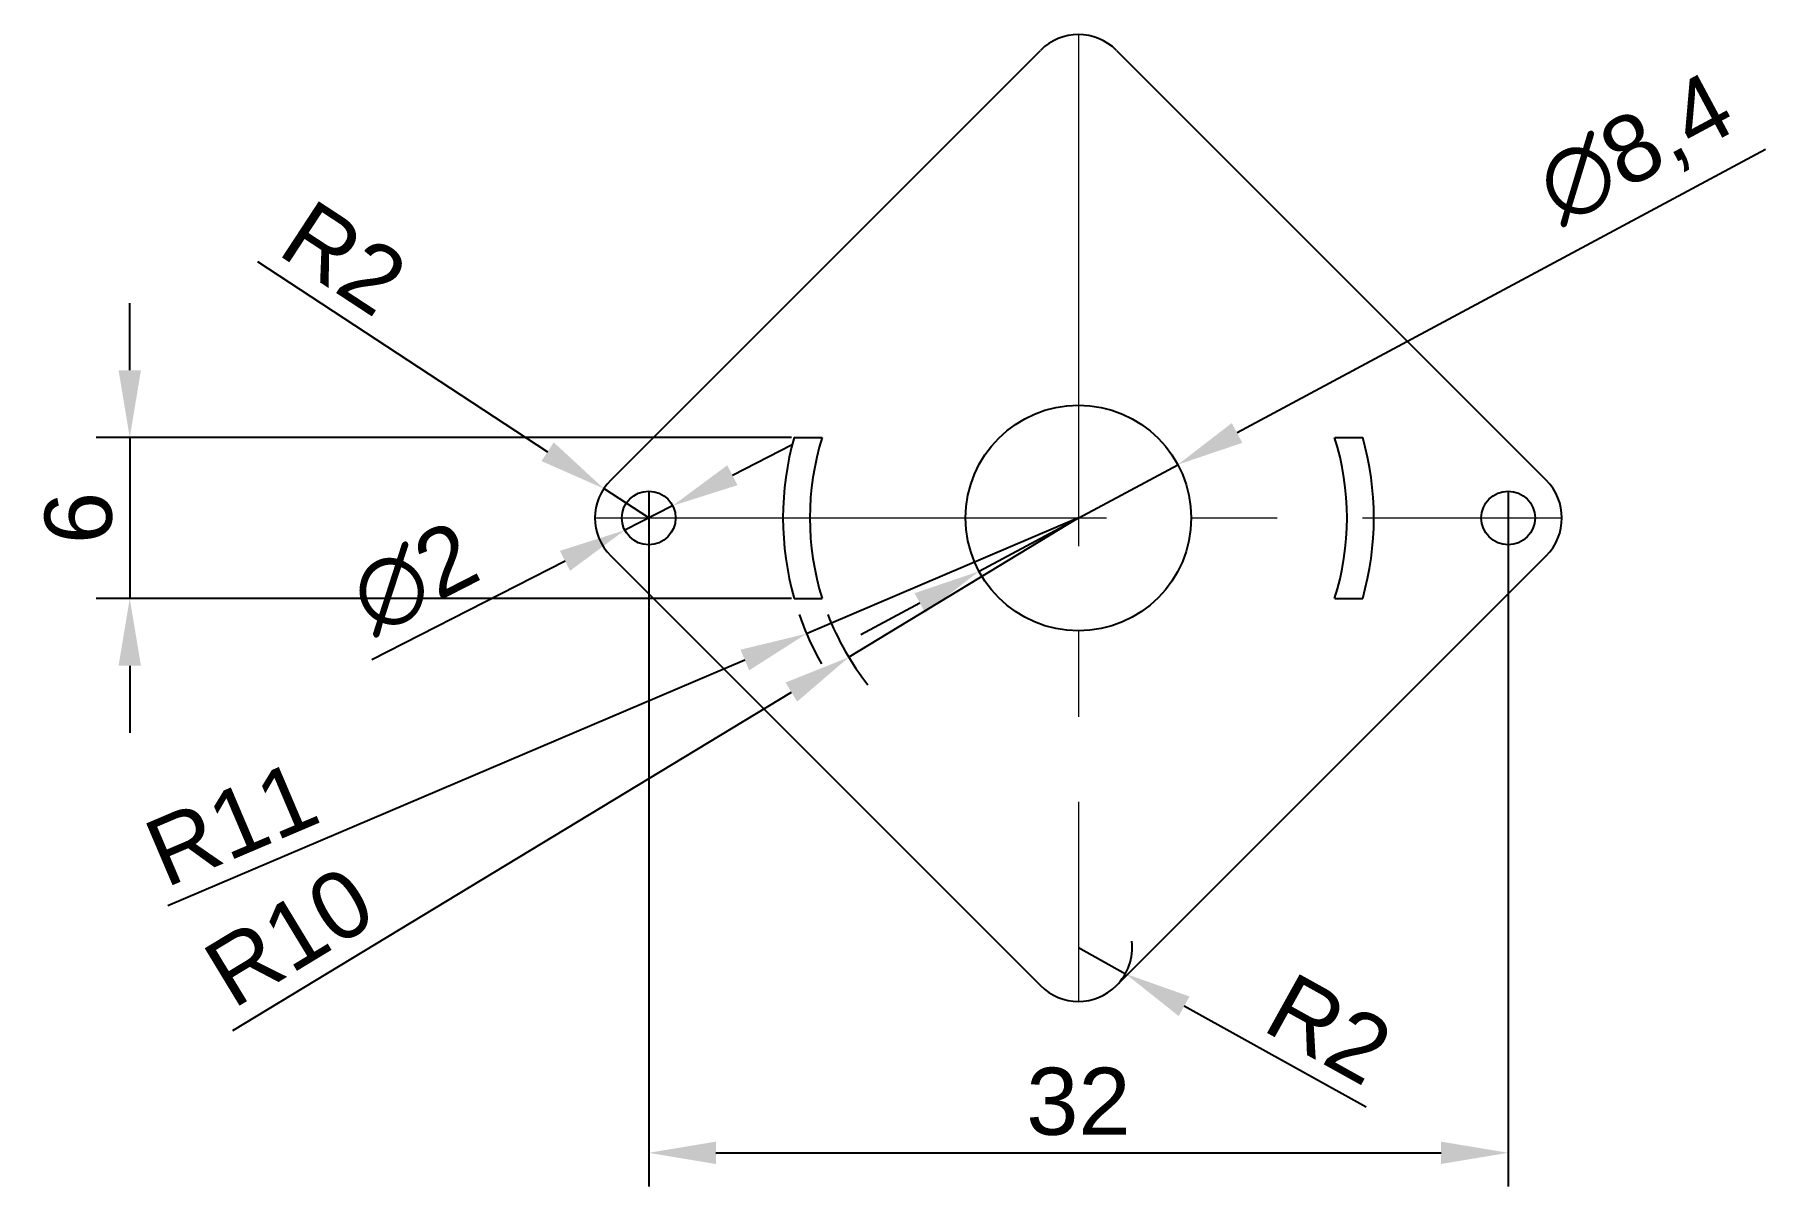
# Model space of a CAD drawing. Header units: millimetres. Extents: x 2866.2 to 2930.6, y 1489.5 to 1532.4.
import ezdxf

# ---------------------------------------------------------------- set-up
doc = ezdxf.new("R2010")
doc.units = ezdxf.units.MM
doc.linetypes.add('CENTER2', pattern=[28.575, 19.05, -3.175, 3.175, -3.175])
doc.layers.add('Center', color=9, linetype='CENTER2', lineweight=13)
doc.styles.get("Standard").update_dxf_attribs({"font": 'arial.ttf'})
doc.dimstyles.new('ISO-25', dxfattribs={"dimtxt": 2.5, "dimasz": 2.5, "dimexe": 1.25, "dimexo": 0.625, "dimtad": 1, "dimtxsty": 'Standard', "dimcen": 2.5, "dimadec": 0, "dimazin": 0, "dimtfac": 1, "dimtmove": 0, "dimatfit": 3, "dimfxl": 1, "dimarcsym": 0})

# ---------------------------------------------------------------- blocks, each defined once
blk = doc.blocks.new('*D2')
at = {"color": 0, "lineweight": -2, "transparency": 16777216}
for p, q in [((2889.03, 1513.774), (2889.03, 1489.509)), ((2921.03, 1513.774), (2921.03, 1489.509)), ((2891.53, 1490.759), (2918.53, 1490.759))]:
    blk.add_line(p, q, dxfattribs=at)
at = {"color": 0, "transparency": 16777216}
for points in [[(2891.53, 1491.175), (2891.53, 1490.342), (2889.03, 1490.759)], [(2918.53, 1491.175), (2918.53, 1490.342), (2921.03, 1490.759)]]:
    blk.add_solid(points, dxfattribs=at)
at = {"layer": 'Defpoints', "color": 0, "transparency": 16777216}
for p in [(2889.03, 1514.399), (2921.03, 1514.399), (2921.03, 1490.759)]:
    blk.add_point(p, dxfattribs=at)
at = {"color": 0, "transparency": 16777216, "insert": (2905.03, 1492.661), "char_height": 2.5, "attachment_point": 5}
blk.add_mtext('32', dxfattribs=at)
blk = doc.blocks.new('*D3')
at = {"color": 0, "lineweight": -2, "transparency": 16777216}
for p, q in [((2905.03, 1498.399), (2906.779, 1497.429)), ((2915.747, 1492.453), (2908.965, 1496.216))]:
    blk.add_line(p, q, dxfattribs=at)
blk.add_arc((2905.03, 1498.399), 2, 315, 6.78953, dxfattribs=at)
at = {"color": 0, "transparency": 16777216}
blk.add_solid([(2909.167, 1496.58), (2908.763, 1495.851), (2906.779, 1497.429)], dxfattribs=at)
at = {"layer": 'Defpoints', "color": 0, "transparency": 16777216}
for p in [(2905.03, 1498.399), (2906.779, 1497.429)]:
    blk.add_point(p, dxfattribs=at)
at = {"color": 0, "transparency": 16777216, "insert": (2914.361, 1495.372), "char_height": 2.5, "attachment_point": 5, "rotation": 330.97967}
blk.add_mtext('R2', dxfattribs=at)
blk = doc.blocks.new('*D4')
at = {"color": 0, "lineweight": -2, "transparency": 16777216}
for p, q in [((2892.146, 1515.992), (2894.372, 1517.13)), ((2889.921, 1514.854), (2888.14, 1513.944)), ((2878.717, 1509.125), (2885.914, 1512.805))]:
    blk.add_line(p, q, dxfattribs=at)
at = {"color": 0, "transparency": 16777216}
for points in [[(2891.957, 1516.363), (2892.336, 1515.621), (2889.921, 1514.854)], [(2885.724, 1513.176), (2886.104, 1512.434), (2888.14, 1513.944)]]:
    blk.add_solid(points, dxfattribs=at)
at = {"layer": 'Defpoints', "color": 0, "transparency": 16777216}
for p in [(2889.921, 1514.854), (2888.14, 1513.944)]:
    blk.add_point(p, dxfattribs=at)
at = {"color": 0, "transparency": 16777216, "insert": (2880.305, 1512.152), "char_height": 2.5, "attachment_point": 5, "rotation": 27.08184}
blk.add_mtext('∅2', dxfattribs=at)
blk = doc.blocks.new('*D5')
at = {"color": 0, "lineweight": -2, "transparency": 16777216}
for p, q in [((2874.46, 1523.946), (2885.266, 1516.865)), ((2889.03, 1514.399), (2887.357, 1515.495))]:
    blk.add_line(p, q, dxfattribs=at)
at = {"color": 0, "transparency": 16777216}
blk.add_solid([(2885.495, 1517.214), (2885.038, 1516.517), (2887.357, 1515.495)], dxfattribs=at)
at = {"layer": 'Defpoints', "color": 0, "transparency": 16777216}
for p in [(2887.357, 1515.495), (2889.03, 1514.399)]:
    blk.add_point(p, dxfattribs=at)
at = {"color": 0, "transparency": 16777216, "insert": (2877.689, 1524.078), "char_height": 2.5, "attachment_point": 5, "rotation": 326.76378}
blk.add_mtext('R2', dxfattribs=at)
blk = doc.blocks.new('*D6')
at = {"color": 0, "lineweight": -2, "transparency": 16777216}
for p, q in [((2905.03, 1514.399), (2896.48, 1509.213)), ((2873.551, 1495.308), (2894.342, 1507.917))]:
    blk.add_line(p, q, dxfattribs=at)
blk.add_arc((2905.03, 1514.399), 10, 201.03859, 218.39746, dxfattribs=at)
at = {"color": 0, "transparency": 16777216}
blk.add_solid([(2894.126, 1508.273), (2894.558, 1507.561), (2896.48, 1509.213)], dxfattribs=at)
at = {"layer": 'Defpoints', "color": 0, "transparency": 16777216}
for p in [(2905.03, 1514.399), (2896.48, 1509.213)]:
    blk.add_point(p, dxfattribs=at)
at = {"color": 0, "transparency": 16777216, "insert": (2875.65, 1498.804), "char_height": 2.5, "attachment_point": 5, "rotation": 31.23549}
blk.add_mtext('R10', dxfattribs=at)
blk = doc.blocks.new('*D7')
at = {"color": 0, "lineweight": -2, "transparency": 16777216}
for p, q in [((2905.03, 1514.399), (2894.909, 1510.09)), ((2871.131, 1499.967), (2892.609, 1509.111))]:
    blk.add_line(p, q, dxfattribs=at)
blk.add_arc((2905.03, 1514.399), 11, 199.08206, 209.57198, dxfattribs=at)
at = {"color": 0, "transparency": 16777216}
blk.add_solid([(2892.446, 1509.494), (2892.772, 1508.727), (2894.909, 1510.09)], dxfattribs=at)
at = {"layer": 'Defpoints', "color": 0, "transparency": 16777216}
for p in [(2905.03, 1514.399), (2894.909, 1510.09)]:
    blk.add_point(p, dxfattribs=at)
at = {"color": 0, "transparency": 16777216, "insert": (2873.496, 1503.017), "char_height": 2.5, "attachment_point": 5, "rotation": 23.0611}
blk.add_mtext('R11', dxfattribs=at)
blk = doc.blocks.new('*D8')
at = {"color": 0, "lineweight": -2, "transparency": 16777216}
for p, q in [((2930.607, 1528.115), (2910.935, 1517.565)), ((2901.329, 1512.414), (2908.731, 1516.384)), ((2899.126, 1511.232), (2896.922, 1510.051))]:
    blk.add_line(p, q, dxfattribs=at)
at = {"color": 0, "transparency": 16777216}
for points in [[(2910.738, 1517.933), (2911.132, 1517.198), (2908.731, 1516.384)], [(2898.929, 1511.599), (2899.323, 1510.865), (2901.329, 1512.414)]]:
    blk.add_solid(points, dxfattribs=at)
at = {"layer": 'Defpoints', "color": 0, "transparency": 16777216}
for p in [(2908.731, 1516.384), (2901.329, 1512.414)]:
    blk.add_point(p, dxfattribs=at)
at = {"color": 0, "transparency": 16777216, "insert": (2925.831, 1528.015), "char_height": 2.5, "attachment_point": 5, "rotation": 28.20423}
blk.add_mtext('∅8,4', dxfattribs=at)
blk = doc.blocks.new('*D9')
at = {"color": 0, "lineweight": -2, "transparency": 16777216}
for p, q in [((2869.708, 1519.899), (2869.708, 1522.399)), ((2894.344, 1517.399), (2868.458, 1517.399)), ((2869.708, 1517.399), (2869.708, 1511.399)), ((2894.344, 1511.399), (2868.458, 1511.399)), ((2869.708, 1508.899), (2869.708, 1506.399))]:
    blk.add_line(p, q, dxfattribs=at)
at = {"color": 0, "transparency": 16777216}
for points in [[(2869.291, 1519.899), (2870.125, 1519.899), (2869.708, 1517.399)], [(2869.291, 1508.899), (2870.125, 1508.899), (2869.708, 1511.399)]]:
    blk.add_solid(points, dxfattribs=at)
at = {"layer": 'Defpoints', "color": 0, "transparency": 16777216}
for p in [(2894.969, 1517.399), (2869.708, 1511.399), (2894.969, 1511.399)]:
    blk.add_point(p, dxfattribs=at)
at = {"color": 0, "transparency": 16777216, "insert": (2867.807, 1514.399), "char_height": 2.5, "attachment_point": 5, "rotation": 90}
blk.add_mtext('6', dxfattribs=at)

msp = doc.modelspace()

# ---------------------------------------------------------------- linework, layer by layer
for p, q in [((2887.616, 1515.813), (2903.616, 1531.813)), ((2906.444, 1531.813), (2922.444, 1515.813)), ((2894.447, 1517.399), (2895.491, 1517.399)), ((2914.57, 1517.399), (2915.613, 1517.399)), ((2889.03, 1515.399), (2889.03, 1513.399)), ((2921.03, 1515.399), (2921.03, 1513.399)), ((2887.616, 1512.985), (2903.616, 1496.985)), ((2906.444, 1496.985), (2922.444, 1512.985)), ((2894.447, 1511.399), (2895.491, 1511.399)), ((2914.57, 1511.399), (2915.613, 1511.399))]:
    msp.add_line(p, q)
for centre, radius in [((2905.03, 1514.399), 4.2), ((2889.03, 1514.399), 1), ((2921.03, 1514.399), 1)]:
    msp.add_circle(centre, radius)
for centre, radius, start, end in [((2905.03, 1530.399), 2, 45, 135), ((2905.03, 1514.399), 11, 164.17338, 195.82662), ((2905.03, 1514.399), 10, 162.5424, 197.4576), ((2905.03, 1514.399), 10, 342.5424, 17.4576), ((2905.03, 1514.399), 11, 344.17338, 15.82662), ((2889.03, 1514.399), 2, 135, 225), ((2921.03, 1514.399), 2, 315, 45), ((2905.03, 1498.399), 2, 225, 315)]:
    msp.add_arc(centre, radius, start, end)
at = {"layer": 'Center', "color": 9, "lineweight": 13}
for p, q in [((2905.03, 1532.399), (2905.03, 1496.399)), ((2887.03, 1514.399), (2923.03, 1514.399))]:
    msp.add_line(p, q, dxfattribs=at)

# ---------------------------------------------------------------- dimensions: what is measured, and where the dimension line sits
dim = msp.add_diameter_dim_2p(p1=(2901.329, 1512.414), p2=(2908.731, 1516.384), dimstyle='ISO-25')
dim.commit()
dim.dimension.update_dxf_attribs({"geometry": '*D8', "text_midpoint": (2926.856, 1526.104), "dimtype": 163})
for center, mpoint, picture, middle in [((2889.03, 1514.399), (2887.357, 1515.495), '*D5', (2876.658, 1522.506)), ((2905.03, 1514.399), (2894.909, 1510.09), '*D7', (2874.233, 1501.287)), ((2905.03, 1514.399), (2896.48, 1509.213), '*D6', (2876.636, 1497.179))]:
    dim = msp.add_radius_dim(center=center, mpoint=mpoint, dimstyle='ISO-25')
    dim.commit()
    dim.dimension.update_dxf_attribs({"geometry": picture, "text_midpoint": middle, "dimtype": 164})
dim = msp.add_linear_dim(base=(2869.708, 1511.399), p1=(2894.969, 1517.399), p2=(2894.969, 1511.399), angle=90, dimstyle='ISO-25')
dim.commit()
dim.dimension.update_dxf_attribs({"geometry": '*D9', "text_midpoint": (2867.807, 1514.399)})
dim = msp.add_diameter_dim_2p(p1=(2889.921, 1514.854), p2=(2888.14, 1513.944), dimstyle='ISO-25')
dim.commit()
dim.dimension.update_dxf_attribs({"geometry": '*D4', "text_midpoint": (2881.202, 1510.396)})
dim = msp.add_linear_dim(base=(2921.03, 1490.759), p1=(2889.03, 1514.399), p2=(2921.03, 1514.399), dimstyle='ISO-25')
dim.commit()
dim.dimension.update_dxf_attribs({"geometry": '*D2', "text_midpoint": (2905.03, 1492.661)})
dim = msp.add_radius_dim(center=(2905.03, 1498.399), mpoint=(2906.779, 1497.429), dimstyle='ISO-25')
dim.commit()
dim.dimension.update_dxf_attribs({"geometry": '*D3', "text_midpoint": (2914.361, 1495.372)})

doc.saveas('drawing.dxf')
